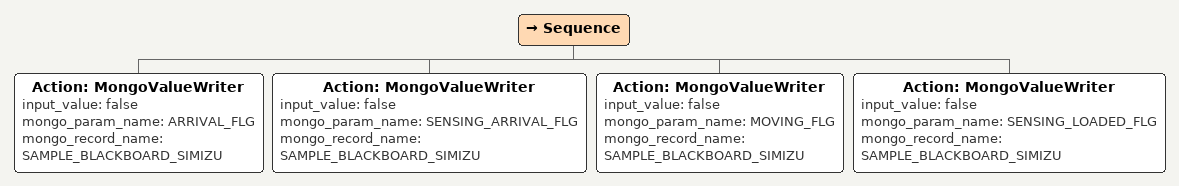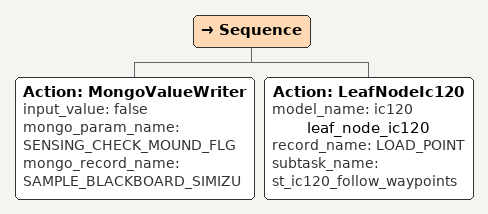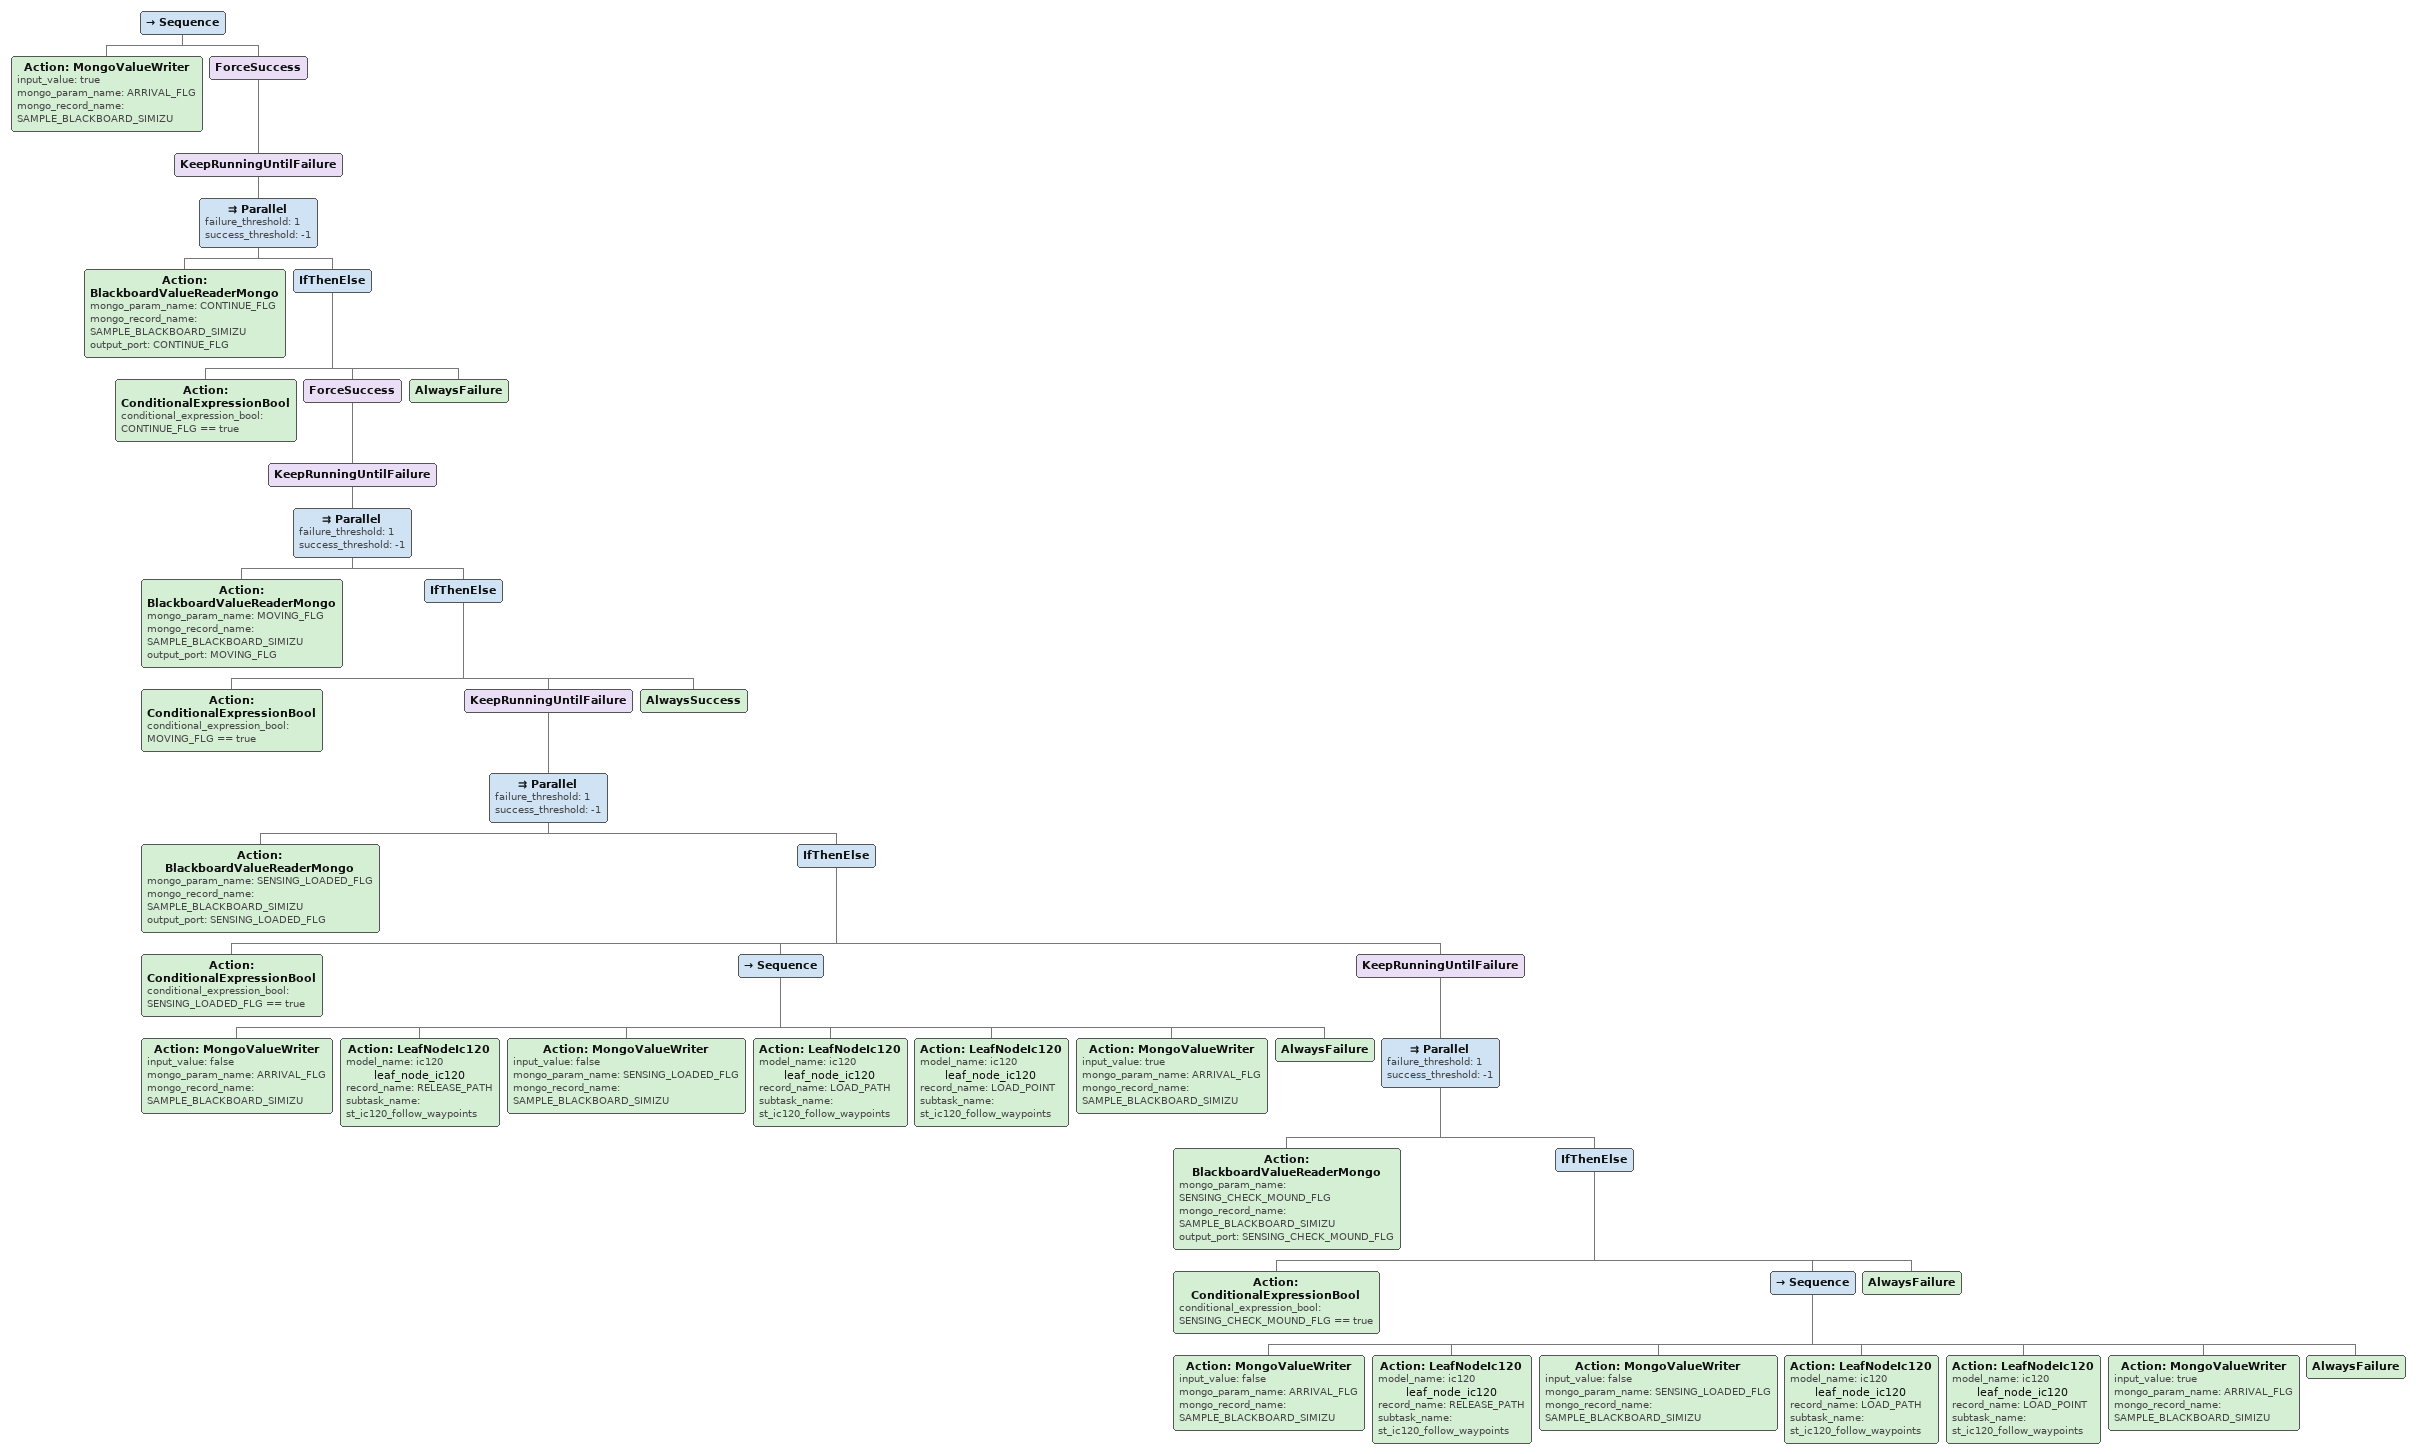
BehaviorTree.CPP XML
<Sequence>
    <Action ID="MongoValueWriter" input_value="false" mongo_param_name="ARRIVAL_FLG" mongo_record_name="SAMPLE_BLACKBOARD_SIMIZU"/>
    <Action ID="MongoValueWriter" input_value="false" mongo_param_name="SENSING_ARRIVAL_FLG" mongo_record_name="SAMPLE_BLACKBOARD_SIMIZU"/>
    <Action ID="MongoValueWriter" input_value="false" mongo_param_name="MOVING_FLG" mongo_record_name="SAMPLE_BLACKBOARD_SIMIZU"/>
    <Action ID="MongoValueWriter" input_value="false" mongo_param_name="SENSING_LOADED_FLG" mongo_record_name="SAMPLE_BLACKBOARD_SIMIZU"/>
</Sequence>

<Sequence>
    <Action ID="MongoValueWriter" input_value="false" mongo_param_name="SENSING_CHECK_MOUND_FLG" mongo_record_name="SAMPLE_BLACKBOARD_SIMIZU"/>
    <Action ID="LeafNodeIc120" model_name="ic120" name="leaf_node_ic120" record_name="LOAD_POINT" subtask_name="st_ic120_follow_waypoints"/>
</Sequence>

<Sequence>
    <Action ID="MongoValueWriter" input_value="true" mongo_param_name="ARRIVAL_FLG" mongo_record_name="SAMPLE_BLACKBOARD_SIMIZU"/>
    <ForceSuccess>
        <KeepRunningUntilFailure>
            <Parallel failure_threshold="1" success_threshold="-1">
                <Action ID="BlackboardValueReaderMongo" mongo_param_name="CONTINUE_FLG" mongo_record_name="SAMPLE_BLACKBOARD_SIMIZU" output_port="CONTINUE_FLG"/>
                <IfThenElse>
                    <Action ID="ConditionalExpressionBool" conditional_expression_bool="CONTINUE_FLG == true"/>
                    <ForceSuccess>
                        <KeepRunningUntilFailure>
                            <Parallel failure_threshold="1" success_threshold="-1">
                                <Action ID="BlackboardValueReaderMongo" mongo_param_name="MOVING_FLG" mongo_record_name="SAMPLE_BLACKBOARD_SIMIZU" output_port="MOVING_FLG"/>
                                <IfThenElse>
                                    <Action ID="ConditionalExpressionBool" conditional_expression_bool="MOVING_FLG == true"/>
                                    <KeepRunningUntilFailure>
                                        <Parallel failure_threshold="1" success_threshold="-1">
                                            <Action ID="BlackboardValueReaderMongo" mongo_param_name="SENSING_LOADED_FLG" mongo_record_name="SAMPLE_BLACKBOARD_SIMIZU" output_port="SENSING_LOADED_FLG"/>
                                            <IfThenElse>
                                                <Action ID="ConditionalExpressionBool" conditional_expression_bool="SENSING_LOADED_FLG == true"/>
                                                <Sequence>
                                                    <Action ID="MongoValueWriter" input_value="false" mongo_param_name="ARRIVAL_FLG" mongo_record_name="SAMPLE_BLACKBOARD_SIMIZU"/>
                                                    <Action ID="LeafNodeIc120" model_name="ic120" name="leaf_node_ic120" record_name="RELEASE_PATH" subtask_name="st_ic120_follow_waypoints"/>
                                                    <Action ID="MongoValueWriter" input_value="false" mongo_param_name="SENSING_LOADED_FLG" mongo_record_name="SAMPLE_BLACKBOARD_SIMIZU"/>
                                                    <Action ID="LeafNodeIc120" model_name="ic120" name="leaf_node_ic120" record_name="LOAD_PATH" subtask_name="st_ic120_follow_waypoints"/>
                                                    <Action ID="LeafNodeIc120" model_name="ic120" name="leaf_node_ic120" record_name="LOAD_POINT" subtask_name="st_ic120_follow_waypoints"/>
                                                    <Action ID="MongoValueWriter" input_value="true" mongo_param_name="ARRIVAL_FLG" mongo_record_name="SAMPLE_BLACKBOARD_SIMIZU"/>
                                                    <AlwaysFailure/>
                                                </Sequence>
                                                <KeepRunningUntilFailure>
                                                    <Parallel failure_threshold="1" success_threshold="-1">
                                                        <Action ID="BlackboardValueReaderMongo" mongo_param_name="SENSING_CHECK_MOUND_FLG" mongo_record_name="SAMPLE_BLACKBOARD_SIMIZU" output_port="SENSING_CHECK_MOUND_FLG"/>
                                                        <IfThenElse>
                                                            <Action ID="ConditionalExpressionBool" conditional_expression_bool="SENSING_CHECK_MOUND_FLG == true"/>
                                                            <Sequence>
                                                                <Action ID="MongoValueWriter" input_value="false" mongo_param_name="ARRIVAL_FLG" mongo_record_name="SAMPLE_BLACKBOARD_SIMIZU"/>
                                                                <Action ID="LeafNodeIc120" model_name="ic120" name="leaf_node_ic120" record_name="RELEASE_PATH" subtask_name="st_ic120_follow_waypoints"/>
                                                                <Action ID="MongoValueWriter" input_value="false" mongo_param_name="SENSING_LOADED_FLG" mongo_record_name="SAMPLE_BLACKBOARD_SIMIZU"/>
                                                                <Action ID="LeafNodeIc120" model_name="ic120" name="leaf_node_ic120" record_name="LOAD_PATH" subtask_name="st_ic120_follow_waypoints"/>
                                                                <Action ID="LeafNodeIc120" model_name="ic120" name="leaf_node_ic120" record_name="LOAD_POINT" subtask_name="st_ic120_follow_waypoints"/>
                                                                <Action ID="MongoValueWriter" input_value="true" mongo_param_name="ARRIVAL_FLG" mongo_record_name="SAMPLE_BLACKBOARD_SIMIZU"/>
                                                                <AlwaysFailure/>
                                                            </Sequence>
                                                            <AlwaysFailure/>
                                                        </IfThenElse>
                                                    </Parallel>
                                                </KeepRunningUntilFailure>
                                            </IfThenElse>
                                        </Parallel>
                                    </KeepRunningUntilFailure>
                                    <AlwaysSuccess/>
                                </IfThenElse>
                            </Parallel>
                        </KeepRunningUntilFailure>
                    </ForceSuccess>
                    <AlwaysFailure/>
                </IfThenElse>
            </Parallel>
        </KeepRunningUntilFailure>
    </ForceSuccess>
</Sequence>
